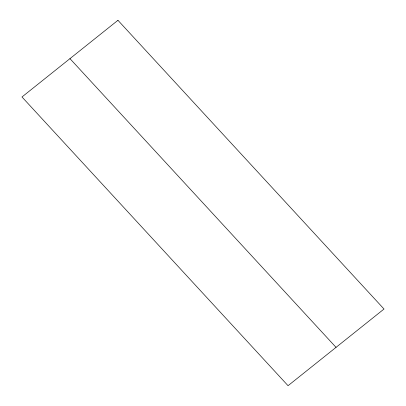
<?xml version="1.0" encoding="UTF-8"?>
<svg xmlns="http://www.w3.org/2000/svg" width="406" height="406" viewBox="0 0 406 406"><rect width="100%" height="100%" fill="white"/><g stroke="black" fill="none" stroke-linecap="round" stroke-linejoin="round"><path stroke-width="0.61" d="M69.964 58.637L336.036 347.363M117.948 20.3L21.98 96.973L288.052 385.7L384.02 309.027L117.948 20.3"/></g></svg>
